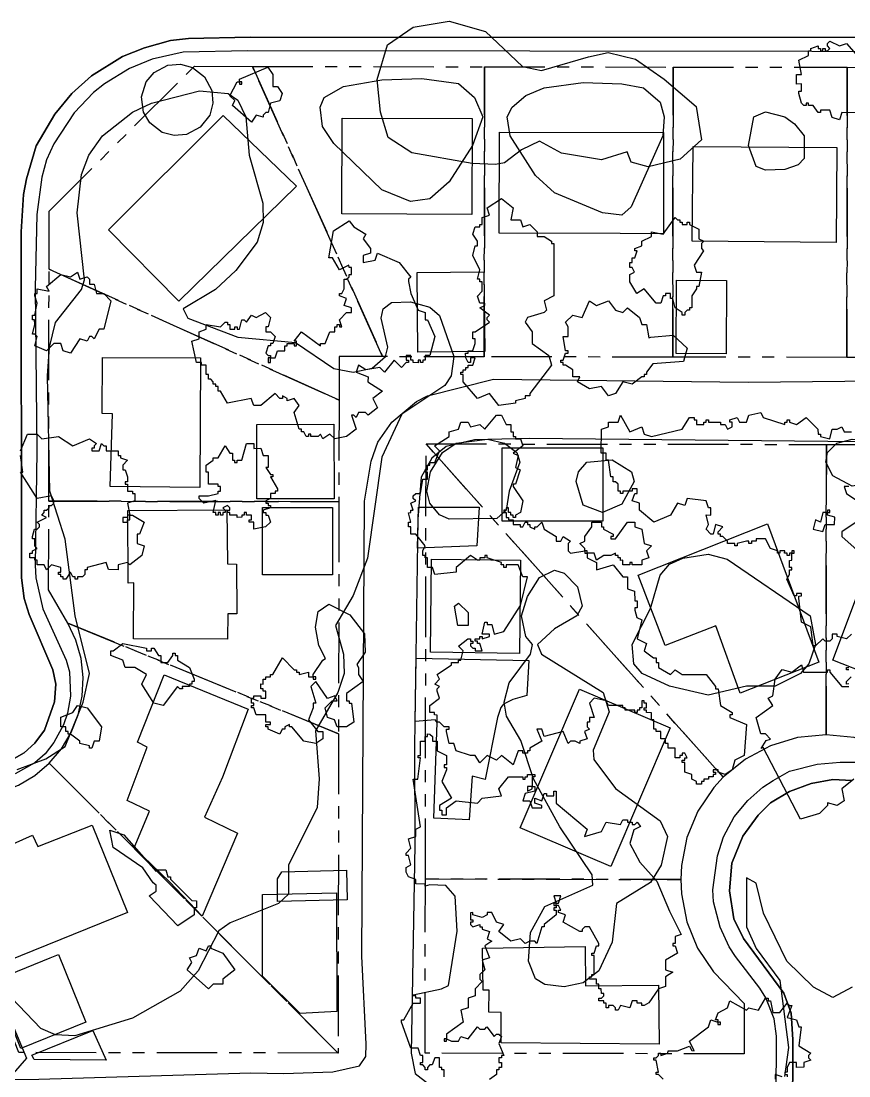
# Model space of a CAD drawing. Header units: metres. Extents: x -550 to 550, y -500 to 950.
# Drawn here: x 278.2 to 365.1, y -139.7 to -28.9 of the extents above; entities that cross this region are included whole.
import ezdxf

# ---------------------------------------------------------------- set-up
doc = ezdxf.new("R2010")
doc.units = ezdxf.units.M
doc.header["$LTSCALE"] = 2
doc.linetypes.add('PHANTOM', pattern=[6.35, 3.175, -0.635, 0.635, -0.635, 0.635, -0.635])
for name, color, linetype in [('SITE-BLDG-EXIST', 7, 'CONTINUOUS'), ('SITE-PARKING', 250, 'CONTINUOUS'), ('SITE-PROPERTY', 7, 'PHANTOM'), ('SITE-ROAD-CURB', 7, 'CONTINUOUS'), ('SITE-ROAD-GRAVEL', 32, 'CONTINUOUS'), ('SITE-ROAD-PAVED', 7, 'CONTINUOUS'), ('SITE-TREE-CANOPY', 94, 'CONTINUOUS'), ('TOPO-CONTOUR-MINOR', 9, 'CONTINUOUS')]:
    doc.layers.add(name, color=color, linetype=linetype)

msp = doc.modelspace()

# ---------------------------------------------------------------- linework, layer by layer
at = {"layer": 'SITE-BLDG-EXIST'}
for points in [[(294.74, -58.35), (287.35, -50.84), (299.4, -38.83), (307.07, -46.27)], [(311.84, -49.18), (311.88, -39.11), (325.54, -39.15), (325.51, -49.23)], [(341.07, -51.24), (328.36, -51.21), (328.39, -40.59), (345.63, -40.62), (345.61, -51.26)], [(363.81, -42.2), (363.74, -52.17), (348.65, -52.05), (348.73, -42.08)], [(319.74, -55.34), (326.76, -55.26), (326.85, -63.61), (319.84, -63.68)], [(352.21, -63.86), (346.95, -63.84), (346.98, -56.13), (352.24, -56.15)], [(287.78, -70.18), (286.68, -70.14), (286.72, -64.24), (296.99, -64.28), (296.93, -77.89), (287.52, -77.79)], [(302.92, -79.09), (302.92, -71.27), (311.01, -71.26), (311.03, -79.08)], [(328.7, -73.73), (339.27, -73.74), (339.26, -81.44), (328.7, -81.43)], [(289.97, -93.79), (290.02, -87.93), (289.41, -87.94), (289.37, -80.31), (299.77, -80.23), (299.84, -85.93), (300.78, -85.96), (300.83, -91.16), (299.86, -91.16), (299.84, -93.83)], [(303.51, -80.01), (310.87, -80), (310.88, -87.08), (303.52, -87.09)], [(345.81, -94.48), (342.97, -87.1), (356.55, -81.72), (361.95, -96.23), (353.68, -99.49), (351.11, -92.44)], [(378.97, -89.14), (379.85, -87.1), (385.81, -89.1), (382.35, -98.5), (379.61, -101.46), (376.45, -98.99), (375.68, -100.88), (363.39, -96.03), (367.57, -84.93)], [(321.15, -95.21), (321.26, -85.44), (330.61, -85.54), (330.5, -95.32)], [(293.19, -97.59), (302, -101.18), (299.3, -108.31), (297.44, -112.52), (300.88, -114.2), (297.19, -122.92), (293.75, -119.3), (290.05, -115.74), (291.64, -111.88), (289.32, -110.78), (291.41, -105.17), (290.38, -104.66)], [(336.79, -99.09), (346.33, -103.15), (340.11, -117.71), (330.58, -113.65)], [(277.11, -116.71), (276.63, -115.62), (279.38, -114.4), (279.92, -115.6), (285.64, -113.35), (289.33, -122.54), (276.64, -127.66), (272.99, -118.33)], [(303.5, -120.65), (311.29, -120.46), (311.33, -132.93), (307.47, -133.13), (303.5, -129.21)], [(337.39, -126.1), (337.45, -130.24), (345.09, -130.15), (345.18, -136.36), (328.57, -136.23), (328.59, -133.03), (327.3, -133.01), (327.32, -130.69), (326.68, -130.69), (326.61, -126.27)], [(281.22, -127.3), (282.09, -126.94), (284.97, -134.06), (278.14, -136.82), (275.26, -129.7)]]:
    msp.add_lwpolyline(points, close=True, dxfattribs=at)
at = {"layer": 'SITE-PARKING'}
for points in [[(319.78, -84.28), (319.88, -79.96), (326.26, -79.98), (326.03, -84.01)], [(331.5, -96.07), (331.29, -99.74), (329.79, -100.16), (328.84, -100.66), (328.53, -101.01), (328.2, -102.04), (326.9, -108.58), (325.53, -108.22), (325.23, -112.81), (321.49, -112.62), (321.84, -102.57), (321.64, -102.3), (319.54, -102.48), (319.64, -95.81)], [(305.09, -121.39), (305.09, -119), (305.55, -118.25), (312.35, -118.08), (312.41, -121.21)], [(277.04, -134.8), (277.41, -134.64), (278.75, -137.83), (277.35, -139.45), (270.3, -139.61), (269.55, -137.9)], [(285.69, -134.92), (287.1, -138.04), (279.54, -137.97), (279.31, -137.5)]]:
    msp.add_lwpolyline(points, close=True, dxfattribs=at)
at = {"layer": 'SITE-PROPERTY'}
for points in [[(316.13, -64.16), (311.56, -64.15), (311.55, -68.72), (281.1, -54.98), (281.1, -48.9), (296.36, -33.67), (302.46, -33.68)], [(326.8, -64.18), (316.13, -64.16), (302.46, -33.68), (326.83, -33.72)], [(346.6, -64.21), (326.8, -64.18), (326.83, -33.72), (346.63, -33.75)], [(364.88, -64.24), (346.6, -64.21), (346.63, -33.75), (364.92, -33.78)], [(383.17, -64.26), (364.88, -64.24), (364.92, -33.78), (383.2, -33.81)], [(311.54, -79.39), (281.07, -79.34), (281.1, -54.98), (311.55, -68.72)], [(350.9, -109.42), (349.24, -111.9), (348.09, -114.65), (347.5, -117.58), (347.43, -119.07), (320.62, -119.01), (320.69, -73.32), (351.9, -108.32)], [(362.69, -103.87), (359.71, -104.16), (356.85, -105.02), (354.22, -106.42), (351.9, -108.32), (320.69, -73.32), (362.73, -73.38)], [(373.46, -108.34), (371.15, -106.45), (368.52, -105.03), (365.66, -104.16), (362.69, -103.87), (362.73, -73.38), (404.79, -73.44)], [(311.5, -103.76), (283.07, -92.15), (281.05, -88.64), (281.07, -79.34), (311.54, -79.39)], [(311.46, -137.29), (281.12, -106.84), (282.4, -105.33), (283.43, -103.62), (284.16, -101.77), (284.59, -99.82), (284.69, -97.84), (284.46, -95.86), (283.92, -93.95), (283.07, -92.15), (311.5, -103.76)], [(277.94, -137.24), (266.4, -108.76), (268.2, -109.6), (270.11, -110.16), (272.09, -110.39), (274.08, -110.29), (276.03, -109.88), (277.88, -109.15), (279.6, -108.13), (281.12, -106.84), (311.46, -137.29)], [(347.5, -120.57), (348.08, -123.5), (349.21, -126.26), (350.87, -128.75), (354.11, -132.1), (354.11, -137.38), (320.59, -137.3), (320.62, -119.01), (347.43, -119.07)]]:
    msp.add_lwpolyline(points, close=True, dxfattribs=at)
at = {"layer": 'SITE-ROAD-CURB'}
for points in [[(277.21, -106.49), (278.5, -105.77), (279.6, -104.76), (280.62, -103.37), (281.66, -100.42), (281.81, -98.57), (281.51, -97.04), (279.02, -91.25), (278.48, -89.57), (278.2, -87.38), (278.18, -51.05), (278.42, -47.15), (278.73, -45.48), (279.74, -42.04), (281.7, -38.71), (283.49, -36.53), (285.57, -34.68), (288.81, -32.65), (291.13, -31.73), (293.87, -30.98), (295.73, -30.77), (302.23, -30.63), (430.25, -30.68), (466.34, -30.88)], [(390.86, -32.17), (301.93, -32.05), (295.19, -32.19), (291.93, -32.94), (289.54, -33.9), (286.92, -35.5), (285.78, -36.43), (283.74, -38.56), (281.59, -41.82), (280.84, -43.48), (280.36, -45.31), (279.82, -49.25), (279.64, -56.97), (279.81, -74.08), (279.65, -86.07), (279.72, -87.38), (280.45, -90.64), (282.91, -96.03), (283.25, -97.27), (283.36, -99.8), (283.05, -101.61), (282.62, -102.82), (281.62, -104.67), (280.7, -105.87), (279.62, -106.81), (277.55, -107.98)], [(357.29, -175.79), (357.48, -135.52), (357.24, -133.7), (356.36, -131.49), (355.74, -130.46), (353.17, -127.14), (352.52, -126.12), (351.58, -124.07), (350.88, -121.41), (350.81, -120.14), (351.3, -116.57), (351.92, -114.57), (353.06, -112.49), (354.49, -110.76), (356.07, -109.38), (357.14, -108.67), (358.86, -107.7), (361.75, -106.95), (364.17, -106.73), (366.65, -106.75)], [(365.39, -108.66), (363.41, -108.57), (361.12, -108.99), (358.85, -109.81), (356.85, -111.02), (355.55, -112.32), (353.95, -114.52), (352.79, -117.36), (352.54, -120.25), (353.01, -123.2), (354.01, -125.25), (358.25, -131), (359.02, -133.09), (359.21, -135.85), (359.08, -171.1), (358.93, -176.71), (357.97, -179.04), (356.64, -180.88), (354.85, -182.35), (352.65, -183.13), (349.61, -183.39), (346.09, -183.37), (197.75, -180.35)]]:
    msp.add_lwpolyline(points, dxfattribs=at)
at = {"layer": 'SITE-ROAD-GRAVEL'}
for points in [[(259.08, -140.3), (280.03, -140.03), (302.28, -139.38), (305.73, -139.43), (310.9, -139.26), (313.71, -138.64), (314.38, -137.65), (314.39, -136.37), (313.94, -127.1), (314.22, -79.35), (314.94, -75.13), (315.64, -73.13), (317.08, -71.05), (319.68, -68.87), (320.83, -68.29), (327.76, -66.53), (354.5, -66.85), (378.19, -66.6), (417.39, -67.26), (449.67, -66.39), (461.74, -66.22)], [(369.84, -73.14), (331.52, -72.74), (325.78, -72.9), (322.79, -73.6), (321.28, -74.82), (320.18, -76.8), (319.82, -81.21), (319.49, -105.03), (319.51, -115.42), (319.11, -137.31), (319.53, -139.45), (320.96, -140.53), (323.09, -140.92), (357.47, -141.32), (357.43, -146.28), (340.57, -146.29), (327.03, -146.53), (302.19, -146.21), (299.52, -145.69), (285.45, -145.79), (245.63, -145.33)]]:
    msp.add_lwpolyline(points, dxfattribs=at)
at = {"layer": 'SITE-ROAD-PAVED'}
for points in [[(466.34, -30.88), (430.25, -30.68), (302.23, -30.63), (295.73, -30.77), (293.87, -30.98), (291.13, -31.73), (288.81, -32.65), (285.57, -34.68), (283.49, -36.53), (281.7, -38.71), (279.74, -42.04), (278.73, -45.48), (278.42, -47.15), (278.18, -51.05), (278.2, -87.38), (278.48, -89.57), (279.02, -91.25), (281.51, -97.04), (281.81, -98.57), (281.66, -100.42), (280.62, -103.37), (279.6, -104.76), (278.5, -105.77), (277.21, -106.49)], [(197.75, -180.35), (346.09, -183.37), (349.61, -183.39), (352.65, -183.13), (354.85, -182.35), (356.64, -180.88), (357.97, -179.04), (358.93, -176.71), (359.08, -171.1), (359.21, -135.85), (359.02, -133.09), (358.25, -131), (354.01, -125.25), (353.01, -123.2), (352.54, -120.25), (352.79, -117.36), (353.95, -114.52), (355.55, -112.32), (356.85, -111.02), (358.85, -109.81), (361.12, -108.99), (363.41, -108.57), (365.39, -108.66)]]:
    msp.add_lwpolyline(points, dxfattribs=at)
at = {"layer": 'SITE-TREE-CANOPY'}
for points in [[(319.2, -42.76), (316.72, -41.16), (315.9, -38.49), (315.57, -35.07), (316.65, -31.43), (319.33, -29.57), (323.11, -28.93), (326.92, -30.01), (330.81, -33.7), (332.8, -34.13), (337.74, -32.67), (339.8, -32.24), (342.67, -32.92), (345.7, -35.03), (349.04, -37.88), (349.63, -41.39), (347.39, -43.42), (344.03, -44.22), (342.24, -43.73), (341.8, -42.64), (339.13, -43.5), (334.91, -42.78), (332.62, -41.52), (330.72, -42.46), (328.94, -43.81), (327.97, -43.97), (325.52, -43.87)], [(298.31, -37.53), (297.97, -38.79), (296.98, -40.08), (295.53, -40.84), (294.23, -40.95), (292.97, -40.61), (291.68, -39.62), (291.02, -38.48), (290.81, -36.87), (291.3, -35.31), (292.14, -34.31), (293.58, -33.56), (294.89, -33.45), (296.15, -33.79), (297.44, -34.78), (298.2, -36.22)], [(301.09, -35.04), (304.09, -33.78), (304.6, -34.54), (304.6, -35.79), (305.1, -35.79), (305.59, -36.53), (305.35, -37.29), (304.35, -37.54), (304.1, -38.53), (303.85, -38.53), (303.6, -38.79), (303.6, -39.03), (302.85, -38.79), (302.35, -39.54), (300.35, -37.78), (300.6, -37.28), (300.1, -36.79), (300.85, -35.29), (301.09, -35.29)], [(301.1, -35.54), (301.35, -35.54), (301.35, -35.29), (301.09, -35.29)], [(329.6, -49.79), (330.6, -49.79), (330.84, -50.54), (331.6, -50.29), (332.35, -51.04), (332.35, -51.54), (333.1, -51.54), (333.85, -52.04), (333.85, -52.29), (334.1, -52.29), (334.1, -57.79), (333.1, -58.29), (333.35, -59.29), (333.09, -59.54), (331.35, -60.04), (331.1, -60.54), (331.85, -61.54), (331.85, -62.79), (333.59, -64.04), (333.85, -65.04), (331.6, -68.04), (331.59, -68.29), (331.1, -68.29), (331.1, -68.54), (330.1, -68.79), (330.1, -69.04), (328.35, -69.29), (327.35, -68.04), (326.1, -68.54), (324.59, -66.79), (324.6, -66.04), (324.35, -66.04), (324.35, -65.79), (324.6, -65.79), (324.6, -65.54), (324.85, -65.54), (324.85, -65.29), (325.1, -65.29), (325.1, -65.04), (325.59, -65.04), (325.85, -64.29), (325.35, -64.29), (325.35, -64.79), (325.1, -64.79), (324.85, -64.29), (324.84, -63.79), (325.1, -63.79), (325.1, -63.54), (325.6, -63.53), (325.85, -62.79), (325.85, -62.29), (325.6, -62.29), (325.6, -61.54), (325.84, -61.54), (327.35, -60.54), (327.1, -60.29), (327.1, -60.04), (327.35, -59.79), (326.35, -59.04), (326.85, -58.79), (326.85, -58.54), (326.35, -58.54), (326.1, -57.8), (326.59, -57.3), (326.6, -56.29), (326.35, -56.29), (326.35, -56.04), (326.1, -56.04), (326.34, -55.04), (325.59, -53.55), (325.85, -52.54), (326.09, -52.54), (326.1, -52.04), (325.6, -51.29), (325.84, -50.54), (326.35, -50.54), (326.35, -50.29), (326.6, -50.29), (326.6, -49.54), (327.35, -49.29), (327.1, -48.54), (328.6, -47.54), (329.85, -48.54)], [(347.1, -49.79), (347.35, -49.79), (347.35, -50.04), (347.59, -50.04), (347.6, -50.29), (348.1, -50.29), (348.1, -50.04), (348.35, -50.04), (348.35, -50.29), (349.35, -50.79), (349.35, -51.8), (349.85, -52.04), (349.6, -52.28), (349.6, -52.79), (349.84, -53.04), (348.85, -54.54), (349.1, -55.29), (349.6, -55.29), (349.35, -56.79), (349.1, -56.79), (349.1, -57.05), (348.6, -57.79), (348.59, -59.04), (348.35, -59.04), (348.35, -59.29), (348.1, -59.29), (347.85, -59.54), (347.85, -59.79), (347.6, -59.79), (347.6, -59.54), (346.85, -59.04), (346.6, -58.04), (346.35, -58.04), (346.35, -57.54), (345.85, -57.54), (345.85, -57.79), (345.6, -57.79), (345.35, -58.54), (344.84, -58.54), (343.6, -57.04), (342.84, -57.54), (342.09, -56.29), (342.1, -55.53), (342.59, -55.29), (342.35, -54.79), (342.1, -54.79), (342.1, -54.29), (342.35, -54.29), (342.35, -53.79), (342.6, -53.79), (342.85, -53.04), (342.6, -53.04), (342.6, -52.79), (343.35, -52.54), (343.35, -52.04), (344.35, -51.54), (344.35, -51.04), (345.6, -51.29), (346.85, -49.55)], [(304.6, -64.29), (304.85, -64.29), (305.1, -63.54), (305.85, -63.54), (305.85, -63.04), (306.09, -63.04), (306.1, -62.79), (306.85, -62.79), (306.85, -63.04), (307.1, -63.04), (307.1, -62.54), (306.85, -62.54), (307.6, -61.54), (309.6, -63.04), (309.6, -62.79), (310.1, -62.79), (310.6, -61.54), (311.1, -61.54), (311.1, -61.04), (311.35, -61.04), (311.35, -60.79), (311.6, -60.79), (311.6, -61.04), (311.85, -61.04), (311.6, -60.29), (312.35, -59.54), (312.85, -59.54), (312.85, -59.04), (312.1, -58.79), (312.34, -58.04), (311.6, -57.79), (311.6, -57.54), (311.85, -57.54), (312.1, -57.04), (312.1, -56.04), (312.35, -56.04), (312.6, -55.79), (312.6, -55.54), (312.85, -55.54), (312.85, -54.79), (312.6, -54.79), (312.59, -54.54), (311.6, -55.04), (310.85, -53.79), (310.47, -53.79), (310.97, -50.94), (312.63, -49.91), (313.1, -50.54), (314.35, -51.3), (314.1, -51.78), (314.85, -52.79), (314.85, -53.29), (314.1, -53.54), (314.1, -54.29), (315.35, -54.04), (315.59, -53.29), (317.85, -54.29), (319.1, -55.8), (318.85, -56.04), (318.85, -56.28), (319.1, -57.54), (319.85, -59.29), (320.6, -59.53), (320.6, -60.29), (320.85, -60.29), (321.6, -62.04), (321.1, -64.04), (320.6, -64.04), (320.59, -64.54), (320.35, -64.54), (320.35, -64.78), (320.1, -64.78), (320.1, -64.54), (319.85, -64.54), (319.85, -64.8), (319.34, -64.79), (319.34, -64.54), (319.1, -64.54), (319.1, -64.04), (318.6, -64.04), (318.6, -64.54), (318.85, -64.54), (318.85, -64.79), (318.6, -64.79), (318.1, -65.29), (317.35, -64.54), (316.34, -65.79), (315.85, -65.29), (314.35, -65.54), (313.6, -65.04), (313.35, -65.79), (314.6, -66.29), (314.59, -66.79), (316.1, -67.79), (315.1, -68.54), (315.6, -69.54), (314.6, -70.29), (314.34, -70.04), (313.6, -70.04), (313.35, -70.54), (313.09, -70.29), (312.85, -70.29), (313.35, -71.79), (312.35, -72.54), (311.1, -72.79), (310.6, -72.29), (309.85, -72.79), (309.59, -72.29), (309.35, -72.54), (308.6, -72.53), (308.6, -72.29), (308.34, -72.29), (308.35, -72.55), (308.1, -72.54), (307.85, -72.04), (307.6, -72.04), (307.6, -71.79), (307.35, -71.79), (306.84, -70.04), (307.35, -69.28), (306.85, -68.54), (306.09, -68.79), (306.09, -68.54), (305.6, -68.29), (305.6, -68.54), (305.35, -68.54), (304.85, -68.04), (303.35, -69.29), (302.6, -69.29), (302.34, -68.54), (299.85, -69.04), (299.1, -67.79), (298.85, -67.79), (298.85, -67.29), (298.6, -67.29), (298.6, -67.04), (298.35, -67.04), (298.35, -66.79), (298.1, -66.54), (297.85, -66.54), (297.85, -66.04), (297.6, -66.04), (297.59, -65.05), (297.1, -65.04), (297.1, -64.79), (296.6, -64.79), (296.09, -62.54), (296.85, -62.29), (296.85, -61.54), (297.6, -61.29), (297.6, -60.78), (299.1, -61.04), (299.59, -60.54), (299.85, -60.54), (299.85, -60.79), (300.1, -60.79), (300.1, -61.29), (300.6, -61.29), (300.6, -61.04), (300.84, -61.04), (300.85, -61.29), (301.1, -61.29), (301.35, -60.29), (301.6, -60.29), (301.85, -60.53), (302.35, -59.79), (302.85, -60.04), (303.84, -59.54), (304.35, -60.04), (304.1, -61.04), (303.85, -61.04), (303.85, -61.54), (304.35, -61.54), (304.85, -62.04), (304.6, -62.78), (304.35, -62.78), (304.35, -63.04), (304.1, -63.04), (303.85, -63.79), (304.1, -64.04), (304.34, -64.04), (304.34, -64.29)], [(284.35, -56.04), (285.1, -55.79), (285.34, -56.04), (285.35, -56.54), (285.85, -56.54), (286.1, -57.54), (286.85, -57.53), (287.6, -58.29), (286.85, -61.29), (286.35, -61.29), (285.85, -62.29), (285.6, -62.04), (285.35, -62.04), (285.1, -62.54), (284.35, -62.29), (283.35, -63.79), (282.6, -63.54), (282.35, -62.79), (281.6, -62.79), (280.85, -63.54), (279.6, -63.04), (279.84, -62.04), (279.6, -61.79), (279.35, -61.79), (279.6, -60.78), (279.59, -60.3), (279.35, -60.29), (279.35, -59.79), (279.6, -59.79), (279.85, -58.54), (279.6, -57.79), (279.6, -57.54), (279.85, -57.54), (279.84, -57.04), (281.1, -57.29), (280.85, -56.79), (282.35, -55.54), (283.35, -55.79), (284.1, -55.3)], [(344.29, -62.13), (346.65, -61.89), (348.11, -63.27), (347.71, -64.66), (344.49, -64.9), (343.85, -65.79), (343.85, -66.04), (343.6, -66.04), (343.6, -66.29), (343.35, -66.29), (342.35, -67.04), (341.34, -66.79), (340.6, -68.04), (339.85, -68.29), (339.1, -67.29), (337.85, -67.54), (336.6, -66.79), (336.85, -66.28), (336.1, -66.29), (336.1, -65.54), (335.35, -65.04), (335.1, -65.04), (335.1, -64.79), (334.85, -64.79), (334.85, -64.54), (335.1, -64.54), (335.35, -63.79), (335.6, -63.79), (335.6, -63.54), (335.35, -63.54), (335.1, -62.04), (335.6, -62.05), (335.6, -61.04), (335.35, -60.54), (336.1, -59.79), (337.1, -60.04), (337.85, -58.29), (338.59, -58.79), (339.85, -58.29), (340.6, -59.29), (341.35, -59.54), (341.85, -59.04), (343.09, -60.04), (343.35, -60.79), (343.84, -60.79), (344.08, -62.19)], [(304.1, -64.29), (304.1, -64.79), (304.35, -64.79), (304.34, -64.29)], [(337.35, -84.8), (337.6, -84.78), (337.6, -85.28), (338.6, -85.79), (338.59, -86.54), (340.35, -86.04), (341.35, -87.29), (341.85, -87.29), (341.85, -88.54), (342.59, -88.8), (342.6, -89.79), (342.85, -89.79), (342.85, -90.54), (342.6, -90.54), (342.6, -90.79), (342.84, -91.54), (343.35, -91.79), (342.85, -93.79), (343.85, -94.29), (343.6, -95.04), (344.59, -95.79), (344.85, -95.79), (344.85, -96.28), (345.1, -96.28), (345.1, -96.79), (346.35, -97.54), (346.85, -97.04), (347.6, -97.54), (350.1, -97.54), (351.1, -98.79), (351.1, -99.04), (351.35, -99.04), (351.6, -100.79), (352.85, -101.54), (352.85, -101.79), (352.6, -101.79), (352.6, -102.04), (354.35, -102.79), (354.1, -106.04), (353.1, -106.54), (352.85, -107.54), (352.1, -108.04), (351.35, -107.79), (351.35, -107.54), (350.84, -107.54), (350.85, -107.79), (351.1, -107.79), (351.1, -108.04), (350.85, -108.04), (350.85, -108.29), (350.34, -108.29), (350.34, -108.54), (349.85, -108.54), (349.85, -108.79), (349.6, -108.79), (349.6, -109.04), (349.1, -109.04), (349.1, -108.79), (348.6, -108.54), (348.6, -108.04), (347.85, -107.79), (347.85, -106.79), (347.6, -106.79), (347.6, -106.54), (347.85, -106.54), (347.85, -106.29), (348.1, -106.29), (347.85, -105.79), (347.59, -105.79), (347.59, -106.04), (347.35, -106.04), (347.35, -106.29), (346.85, -106.29), (346.85, -105.29), (346.1, -105.28), (346.1, -104.78), (345.85, -104.8), (345.85, -104.29), (345.35, -104.29), (345.35, -103.54), (344.84, -103.54), (344.85, -103.29), (344.6, -103.29), (344.6, -102.29), (344.35, -102.29), (344.35, -101.55), (343.85, -101.54), (343.85, -101.29), (343.6, -101.29), (343.6, -101.04), (343.85, -101.04), (343.84, -100.54), (343.6, -100.54), (343.6, -100.29), (343.35, -100.29), (343.35, -101.04), (343.1, -101.04), (343.1, -101.29), (342.85, -101.29), (342.85, -101.54), (342.6, -101.54), (342.6, -101.29), (341.6, -101.29), (341.6, -101.04), (341.35, -101.04), (341.35, -100.78), (339.85, -100.79), (339.6, -100.29), (338.35, -100.04), (337.85, -100.54), (338.35, -102.04), (337.84, -102.04), (337.84, -102.54), (337.6, -102.54), (337.6, -103.04), (337.85, -103.29), (337.34, -103.54), (337.6, -104.28), (336.84, -104.54), (336.84, -104.79), (336.35, -104.54), (335.85, -104.54), (335.6, -104.79), (335.1, -103.54), (333.1, -104.04), (332.85, -103.29), (332.34, -103.29), (332.85, -104.55), (331.6, -105.29), (331.6, -105.54), (331.34, -105.54), (331.35, -105.79), (330.85, -105.79), (330.85, -105.54), (330.35, -105.54), (329.85, -107.04), (328.6, -106.04), (328.1, -106.54), (327.1, -106.04), (326.35, -106.8), (325.84, -106.04), (325.35, -106.04), (323.85, -105.54), (323.6, -104.79), (323.1, -104.79), (322.85, -103.54), (322.85, -103.29), (323.1, -103.29), (323.1, -103.04), (322.6, -103.04), (322.1, -102.54), (321.85, -102.54), (321.85, -101.8), (321.59, -101.79), (321.59, -101.54), (321.1, -101.54), (321.1, -100.79), (322.1, -100.04), (321.85, -99.29), (321.85, -99.04), (322.1, -98.79), (321.6, -98.54), (322.1, -98.04), (321.85, -97.53), (323.35, -96.54), (323.35, -96.29), (324.09, -96.29), (324.09, -96.04), (324.35, -96.04), (324.59, -95.04), (324.1, -94.55), (325.09, -93.79), (325.35, -93.79), (325.35, -94.04), (325.6, -94.04), (325.6, -94.29), (325.35, -94.29), (325.35, -94.54), (325.6, -94.79), (325.84, -94.79), (325.84, -95.04), (326.6, -95.04), (326.34, -94.29), (326.1, -94.29), (326.1, -94.04), (325.85, -94.04), (325.85, -93.79), (326.34, -93.79), (326.35, -93.54), (326.6, -93.54), (326.6, -93.79), (327.35, -93.54), (327.35, -93.29), (326.6, -93.29), (326.85, -92.03), (327.1, -92.04), (327.1, -92.29), (327.6, -92.29), (327.85, -93.29), (328.85, -93.04), (330.6, -90.29), (331.35, -87.29), (330.85, -87.29), (330.35, -86.04), (329.1, -86.04), (329.1, -86.29), (328.85, -86.29), (328.85, -86.04), (328.59, -86.04), (328.6, -85.79), (327.1, -85.29), (327.1, -85.04), (326.85, -85.04), (326.85, -85.29), (326.35, -85.29), (326.35, -85.54), (326.1, -85.54), (325.34, -85.04), (323.85, -86.29), (323.85, -86.79), (321.6, -87.04), (321.35, -86.29), (320.85, -86.29), (320.85, -85.29), (320.6, -85.29), (320.6, -85.04), (320.34, -85.04), (320.35, -84.54), (320.6, -84.04), (319.6, -82.79), (319.1, -82.79), (319.1, -82.04), (318.85, -82.04), (318.85, -81.54), (319.1, -81.54), (318.85, -80.55), (319.1, -80.53), (319.1, -80.29), (319.35, -80.29), (319.1, -79.54), (319.6, -79.29), (319.35, -79.04), (319.35, -78.79), (319.6, -78.54), (320.1, -78.54), (320.35, -77.04), (320.85, -77.04), (320.85, -76.29), (320.6, -76.29), (320.59, -76.04), (320.85, -76.04), (320.85, -75.54), (321.1, -75.54), (321.1, -75.29), (321.6, -75.29), (322.1, -74.04), (321.59, -73.54), (323.1, -72.54), (323.1, -72.04), (324.1, -71.79), (324.35, -71.04), (325.1, -71.04), (325.35, -71.54), (326.35, -71.29), (326.85, -71.79), (328.09, -70.29), (328.6, -70.29), (329.1, -71.29), (329.6, -71.29), (329.6, -72.04), (329.85, -72.04), (329.85, -72.54), (330.1, -72.54), (330.1, -72.79), (330.6, -72.78), (330.85, -73.54), (329.85, -74.29), (330.35, -74.54), (330.1, -75.79), (330.59, -76.04), (330.09, -77.54), (329.85, -77.54), (329.85, -77.79), (330.85, -79.29), (330.6, -80.54), (330.1, -80.79), (330.1, -81.04), (329.85, -81.04), (329.84, -80.79), (329.6, -80.79), (329.6, -80.54), (329.35, -80.54), (329.35, -80.04), (329.1, -80.04), (329.1, -80.29), (328.85, -80.29), (328.85, -80.54), (329.1, -80.54), (329.1, -81.04), (329.35, -81.04), (329.35, -81.29), (329.85, -81.29), (329.85, -81.79), (330.59, -81.79), (330.59, -82.04), (330.85, -82.04), (331.1, -81.54), (331.35, -81.54), (331.35, -81.78), (331.6, -81.78), (331.6, -82.04), (332.1, -82.29), (332.1, -82.04), (332.35, -82.04), (332.85, -81.54), (333.1, -82.29), (334.35, -83.05), (334.35, -83.53), (334.85, -83.54), (335.09, -83.03), (335.85, -83.54), (335.6, -83.79), (335.6, -84.54), (335.85, -84.79), (337.35, -84.54)], [(302.6, -73.79), (303.35, -73.78), (303.59, -74.54), (304.1, -74.54), (304.1, -75.79), (303.85, -75.79), (304.35, -76.54), (304.6, -76.54), (304.6, -76.79), (304.35, -76.79), (305.1, -78.04), (305.1, -78.29), (304.85, -78.29), (304.85, -78.54), (304.35, -78.54), (304.35, -79.04), (303.85, -79.29), (303.85, -79.54), (304.1, -79.54), (304.1, -79.79), (304.35, -79.79), (304.35, -80.04), (303.6, -80.29), (303.6, -80.54), (303.85, -80.54), (303.85, -80.79), (304.1, -80.79), (304.35, -81.54), (303.84, -82.04), (302.59, -82.29), (302.6, -81.54), (302.1, -81.54), (302.1, -81.29), (302.35, -81.29), (302.35, -80.79), (301.84, -80.79), (301.85, -80.53), (301.6, -80.53), (301.6, -80.79), (301.35, -80.79), (301.35, -81.03), (300.85, -81.05), (300.85, -80.79), (300.1, -80.79), (300.1, -80.54), (299.85, -80.54), (299.85, -80.29), (300.1, -80.29), (300.1, -80.04), (299.84, -79.79), (299.35, -80.04), (299.6, -80.29), (299.6, -80.54), (299.34, -80.54), (299.34, -80.79), (299.1, -80.79), (299.1, -80.54), (298.85, -80.54), (298.85, -80.79), (298.6, -80.79), (298.6, -80.54), (298.35, -80.54), (298.6, -79.28), (297.34, -79.54), (296.85, -79.04), (296.85, -78.79), (297.84, -78.79), (298.85, -78.54), (298.85, -78.3), (299.09, -78.28), (299.1, -77.79), (298.85, -77.79), (298.85, -77.54), (297.85, -77.54), (297.85, -76.29), (297.59, -76.29), (297.6, -75.54), (298.35, -75.04), (298.35, -74.79), (298.85, -74.79), (299.6, -73.54), (300.1, -74.29), (300.35, -74.29), (300.35, -75.04), (300.59, -75.04), (300.59, -75.29), (300.85, -75.29), (300.85, -75.04), (301.35, -75.04), (301.85, -73.29), (302.6, -73.29)], [(289.35, -80.79), (289.35, -81.04), (288.85, -81.04), (288.84, -81.54), (289.35, -81.54), (289.35, -81.29), (289.6, -81.29), (289.6, -80.79)], [(362.35, -80.54), (362.1, -81.54), (361.6, -81.29), (361.35, -82.29), (362.35, -82.53), (362.6, -81.79), (363.59, -81.79), (363.6, -81.03), (362.84, -80.79), (362.84, -80.54)], [(363.1, -80.54), (363.1, -80.29), (362.85, -80.29), (362.84, -80.54)], [(337.35, -84.29), (336.85, -83.79), (337.35, -83.54), (337.35, -83.04), (338.09, -82.04), (338.1, -81.54), (339.1, -81.54), (339.1, -82.04), (339.34, -82.04), (339.34, -82.29), (340.35, -82.79), (340.35, -83.04), (340.09, -83.04), (340.09, -83.29), (340.35, -83.29), (340.6, -83.29), (341.85, -81.54), (342.6, -81.54), (342.6, -82.04), (343.35, -82.29), (343.6, -83.79), (344.35, -84.04), (343.85, -84.54), (344.1, -85.29), (343.35, -85.54), (343.35, -86.04), (342.35, -86.04), (342.35, -85.79), (342.1, -85.79), (342.1, -86.04), (341.35, -86.03), (341.35, -85.53), (341.1, -85.55), (341.1, -85.29), (340.85, -85.29), (340.85, -85.04), (340.6, -85.04), (340.6, -84.79), (340.1, -85.04), (339.35, -85.04), (338.6, -85.54), (338.35, -84.79), (337.6, -84.78), (337.6, -84.54), (337.35, -84.54)], [(359.35, -84.79), (359.35, -84.54), (359.1, -84.54), (359.1, -84.79)], [(308.85, -97.54), (309.85, -96.04), (310.13, -95.87), (309.43, -94.48), (309.07, -92.57), (309.35, -90.94), (310.48, -90.17), (312.68, -91.29), (314.24, -93.28), (314.31, -95.19), (313.41, -96.5), (313.59, -96.79), (313.6, -97.54), (314.1, -98.29), (312.35, -99.54), (312.35, -100.29), (312.6, -100.29), (312.6, -100.54), (312.85, -100.54), (313.1, -102.54), (312.35, -103.04), (311.35, -103.04), (311.09, -102.29), (310.35, -102.04), (310.1, -101.03), (310.84, -100.29), (311.35, -100.29), (311.1, -99.79), (310.35, -100.05), (309.1, -98.29), (308.6, -98.79), (309.1, -100.54), (308.85, -100.54), (308.85, -101.04), (308.35, -102.29), (309.34, -103.54), (309.85, -103.54), (309.85, -104.29), (309.1, -104.79), (307.85, -104.54), (306.6, -103.04), (306.35, -103.04), (306.35, -102.79), (305.85, -103.04), (305.85, -103.29), (305.59, -103.29), (305.35, -103.79), (304.1, -103.29), (304.1, -103.04), (303.85, -103.04), (303.85, -102.78), (304.35, -102.79), (304.35, -102.54), (303.85, -102.54), (303.85, -101.79), (302.85, -101.79), (302.6, -101.04), (302.35, -101.04), (302.35, -100.79), (302.6, -100.79), (302.6, -100.54), (302.35, -100.54), (302.35, -100.04), (302.6, -100.04), (302.6, -99.79), (303.34, -99.79), (303.34, -100.04), (303.85, -100.04), (303.85, -99.29), (303.6, -99.29), (303.6, -99.04), (303.35, -99.04), (303.35, -98.53), (303.6, -98.54), (303.6, -98.03), (303.85, -98.03), (303.85, -97.79), (304.34, -97.79), (304.34, -97.53), (304.6, -97.54), (305.6, -95.79), (306.85, -97.04), (307.1, -97.04), (307.1, -97.29), (307.35, -97.29), (307.35, -97.54), (308.35, -97.3), (308.35, -97.78), (308.85, -97.79)], [(291.35, -95.04), (291.85, -95.04), (291.85, -94.79), (292.1, -94.79), (292.6, -95.54), (292.85, -95.54), (292.85, -96.29), (293.59, -96.29), (294.1, -95.54), (294.09, -95.29), (294.35, -95.29), (294.35, -95.54), (294.6, -95.54), (294.6, -96.04), (295.85, -96.79), (296.35, -98.04), (296.34, -98.29), (296.1, -98.29), (296.1, -98.54), (295.85, -98.54), (295.85, -98.79), (295.09, -98.79), (295.1, -99.04), (294.85, -99.04), (294.6, -98.79), (293.1, -100.79), (292.1, -100.55), (290.85, -98.54), (291.35, -97.54), (290.1, -96.79), (289.1, -96.79), (288.85, -96.04), (287.6, -95.54), (287.6, -95.04), (287.84, -95.04), (288.85, -94.29), (291.35, -94.79)], [(308.85, -98.04), (309.1, -98.04), (309.1, -97.79), (308.85, -97.79)], [(286.35, -104.54), (285.84, -104.54), (285.6, -105.29), (285.35, -105.29), (285.35, -105.04), (284.35, -104.78), (284.35, -104.54), (283.35, -103.79), (283.1, -103.79), (283.1, -103.54), (282.85, -103.54), (282.85, -103.04), (282.35, -103.04), (282.35, -102.03), (283.59, -101.54), (284.1, -100.79), (285.1, -101.04), (286.6, -103.04)], [(331.35, -109.29), (331.35, -109.79), (331.85, -109.54), (331.85, -109.29)], [(292.02, -119.41), (290.95, -117.85), (287.84, -115.72), (287.49, -113.89), (288.97, -114.38), (292.34, -118.21), (292.35, -118.04), (293.35, -118.04), (293.59, -118.79), (293.85, -118.79), (293.85, -119.03), (296.1, -121.28), (296.6, -121.29), (296.6, -122.04), (296.35, -122.04), (296.35, -122.79), (294.61, -123.94), (291.6, -120.79), (292.35, -120.29), (292.35, -119.66)], [(334.6, -121.54), (334.85, -120.79), (334.1, -120.79), (334.34, -121.54)], [(334.34, -121.54), (334.1, -121.54), (334.1, -121.79), (334.35, -121.79)], [(299.35, -126.8), (300.6, -128.54), (299.35, -129.54), (299.35, -130.04), (298.35, -130.04), (297.85, -130.54), (295.6, -128.54), (296.1, -127.79), (295.84, -127.29), (296.6, -127.04), (296.85, -126.29), (297.59, -126.54), (297.85, -126.04), (298.1, -126.04), (298.1, -126.29)], [(351.34, -134.29), (351.6, -134.29), (351.6, -134.04), (351.34, -134.04)], [(322.6, -135.79), (322.6, -136.03), (322.85, -136.03), (322.85, -135.79)]]:
    msp.add_lwpolyline(points, close=True, dxfattribs=at)
for points in [[(365.85, -38.55), (364.35, -38.54), (364.1, -39.29), (363.35, -39.04), (363.1, -38.29), (362.1, -38.28), (362.1, -38.54), (361.85, -38.54), (361.35, -37.79), (360.85, -37.79), (360.85, -37.54), (360.59, -37.54), (360.59, -37.79), (360.35, -37.79), (360.1, -37.54), (359.84, -36.54), (359.85, -36.29), (360.1, -36.29), (360.1, -35.53), (359.6, -35.55), (359.59, -34.54), (360.1, -34.54), (359.85, -33.04), (360.85, -32.54), (360.85, -32.04), (361.1, -32.04), (361.1, -31.79), (361.85, -31.54), (361.85, -31.79), (362.1, -31.79), (362.1, -32.04), (362.35, -32.04), (362.35, -31.79), (362.6, -31.79), (362.6, -32.04), (362.85, -32.05), (363.1, -31.79), (362.85, -31.54), (362.85, -31.29), (363.1, -31.04), (364.1, -31.54), (364.84, -31.29), (366.6, -33.28)], [(365.35, -93.3), (364.85, -93.8), (363.85, -93.54), (363.85, -93.29), (363.35, -93.29), (363.35, -93.79), (363.09, -94.04), (362.6, -94.04), (362.35, -93.79), (361.6, -94.54), (361.35, -94.54), (361.1, -92.54), (360.1, -92.04), (359.85, -89.54), (359.85, -89.3), (360.1, -89.28), (360.1, -89.04), (359.6, -89.04), (359.6, -89.29), (359.35, -89.29), (358.59, -87.54), (358.85, -87.04), (358.85, -86.54), (359.1, -86.54), (359.09, -86.29), (358.85, -86.29), (358.85, -85.55), (359.1, -85.53), (359.1, -84.79), (358.85, -84.79), (358.85, -85.04), (358.6, -85.04), (358.6, -84.79), (358.34, -84.79), (358.35, -84.54), (357.85, -84.54), (357.85, -84.79), (357.6, -84.79), (357.6, -84.54), (356.85, -84.29), (356.35, -83.3), (355.35, -83.29), (355.35, -83.54), (354.85, -83.54), (354.85, -83.79), (354.6, -83.79), (354.6, -83.54), (354.35, -83.54), (353.35, -83.79), (353.35, -84.04), (353.1, -84.04), (353.1, -83.79), (352.35, -83.79), (352.35, -83.53), (351.85, -83.04), (351.6, -83.04), (351.6, -82.79), (351.35, -82.79), (351.35, -82.54), (351.85, -82.04), (351.1, -81.79), (350.85, -82.79), (350.59, -82.79), (350.1, -82.29), (350.35, -81.79), (350.1, -80.78), (350.6, -80.79), (350.6, -80.04), (350.34, -80.04), (350.1, -79.29), (348.1, -79.04), (347.85, -79.79), (347.1, -79.53), (346.35, -80.79), (344.6, -81.55), (343.1, -80.29), (343.1, -79.54), (342.35, -79.3), (342.6, -78.54), (342.85, -78.54), (342.85, -78.04), (342.35, -78.04), (342.35, -78.29), (341.35, -78.29), (341.35, -78.54), (341.1, -78.54), (341.1, -78.29), (340.85, -78.29), (340.85, -77.54), (340.6, -77.29), (340.35, -77.29), (340.35, -76.79), (340.1, -76.79), (339.85, -75.04), (339.6, -75.04), (339.6, -74.29), (339.09, -74.29), (339.1, -71.79), (339.85, -71.54), (339.85, -71.04), (340.85, -71.04), (341.1, -70.29), (342.1, -72.04), (343.35, -71.54), (343.6, -72.29), (344.35, -72.53), (347.6, -71.79), (348.35, -70.54), (348.85, -70.54), (348.85, -70.79), (349.1, -70.79), (349.1, -71.29), (349.85, -71.28), (349.85, -71.04), (350.1, -71.04), (350.1, -70.8), (350.35, -70.78), (350.35, -71.04), (351.6, -71.04), (351.6, -71.29), (352.1, -71.29), (352.35, -71.79), (352.85, -71.54), (352.85, -71.04), (352.6, -71.04), (352.6, -70.79), (353.35, -70.54), (353.6, -71.04), (354.35, -71.03), (354.6, -70.29), (355.85, -70.03), (356.09, -70.54), (358.35, -71.3), (358.35, -71.04), (358.6, -71.04), (358.6, -70.79), (358.85, -70.8), (358.85, -71.04), (359.6, -71.29), (360.6, -70.54), (361.84, -71.79), (361.85, -72.29), (362.1, -72.29), (362.1, -72.53), (363.1, -72.79), (363.35, -71.79), (363.85, -71.79), (364.34, -71.54), (364.6, -72.04), (365.35, -72.04)], [(278.1, -74.04), (278.85, -72.29), (279.85, -72.29), (280.35, -72.79), (282.1, -72.53), (283.59, -73.54), (285.34, -72.79), (286.1, -73.28), (285.85, -73.54), (285.85, -73.78), (285.6, -73.78), (285.6, -74.04), (286.35, -74.04), (286.6, -73.29), (286.85, -73.54), (287.1, -73.54), (287.1, -74.04), (288.35, -74.04), (288.35, -74.54), (288.6, -74.54), (288.6, -74.79), (289.34, -75.04), (288.85, -75.54), (288.84, -76.04), (289.1, -76.04), (289.35, -76.79), (289.35, -77.29), (289.1, -77.29), (289.1, -77.54), (289.35, -77.54), (289.35, -78.29), (289.85, -78.29), (289.85, -78.54), (290.1, -78.54), (290.1, -79.29), (289.35, -79.54), (289.6, -80.79), (289.85, -80.79), (291.1, -81.54), (290.6, -82.79), (290.35, -82.79), (290.34, -83.79), (291.1, -84.04), (290.85, -85.04), (289.6, -86.04), (289.34, -85.79), (288.35, -86.04), (288.35, -86.54), (287.35, -86.53), (287.1, -85.79), (285.1, -86.29), (285.1, -86.54), (284.85, -86.54), (284.85, -87.04), (284.6, -87.29), (284.1, -87.29), (284.1, -87.54), (283.85, -87.54), (283.85, -87.29), (283.6, -87.29), (283.35, -86.79), (282.85, -87.54), (282.6, -87.54), (282.6, -87.28), (282.35, -87.28), (282.35, -87.04), (282.1, -87.04), (282.1, -86.79), (282.35, -86.8), (282.35, -86.29), (281.35, -86.04), (280.85, -86.54), (280.6, -86.04), (279.85, -86.04), (279.85, -85.53), (279.6, -85.53), (279.6, -85.29), (279.1, -85.29), (279.1, -84.79), (279.35, -84.79), (279.35, -84.54), (279.84, -84.29), (279.6, -84.04), (279.6, -83.29), (279.35, -83.29), (279.35, -83.04), (279.59, -82.29), (279.85, -82.29), (280.1, -82.04), (280.1, -81.79), (279.85, -81.54), (280.85, -81.04), (280.35, -80.79), (280.6, -80.54), (280.59, -80.29), (280.85, -80.29), (281.1, -80.04), (281.1, -79.79), (281.35, -79.79), (281.6, -79.54), (281.6, -79.29), (281.35, -78.78), (279.84, -79.04), (278.1, -76.29), (278.35, -76.29), (278.09, -74.54)], [(365.1, -77.79), (364.6, -77.79), (364.85, -78.54), (366.35, -79.54)], [(365.85, -81.54), (364.35, -82.54), (364.34, -83.04), (366.6, -85.04)], [(365.6, -108.54), (364.35, -109.53), (364.6, -110.79), (363.85, -111.29), (362.85, -111.03), (362.85, -111.29), (361.99, -112.13), (360.02, -112.73), (356.08, -105.19), (355.89, -105.3), (356.42, -104.46), (356.87, -104.32), (356.35, -103.78), (355.85, -103.78), (355.35, -102.04), (357.1, -100.79), (356.6, -100.04), (357.1, -99.79), (357.35, -98.04), (358.1, -97.03), (359.09, -97.29), (360.1, -96.54), (360.34, -97.29), (362.85, -97.29), (362.85, -97.04), (363.1, -97.04), (363.1, -97.29), (364.35, -98.79), (365.1, -98.79)], [(365.1, -97.04), (364.85, -97.04), (364.85, -96.79), (365.1, -96.79)], [(365.1, -98.53), (364.84, -98.55), (364.85, -98.29), (365.34, -97.79)], [(322.6, -139.79), (322.6, -139.04), (322.35, -139.04), (322.35, -138.79), (322.1, -138.79), (322.1, -137.79), (321.6, -137.79), (321.34, -138.54), (321.1, -138.54), (320.85, -138.79), (320.85, -139.04), (320.6, -139.04), (320.6, -138.79), (320.35, -138.53), (320.09, -138.53), (320.09, -138.29), (320.35, -138.29), (320.35, -137.54), (320.1, -137.54), (319.85, -136.79), (319.1, -136.79), (318.1, -134.04), (318.1, -133.79), (318.34, -133.79), (319.34, -132.04), (320.1, -132.04), (320.1, -131.54), (319.6, -131.54), (319.6, -131.29), (319.35, -131.29), (319.35, -131.18), (322.3, -130.53), (323.06, -130.18), (323.96, -124.49), (323.75, -120.83), (322.77, -119.68), (321.08, -119.63), (320.6, -119.75), (320.6, -119.54), (319.6, -119.53), (319.6, -119.05), (318.85, -118.79), (318.6, -118.29), (318.6, -117.79), (319.1, -117.54), (318.85, -116.54), (318.6, -116.54), (318.6, -116.29), (319.1, -115.79), (318.85, -114.79), (319.6, -114.54), (319.6, -113.79), (320.1, -113.54), (319.35, -108.54), (319.84, -108.54), (320.1, -106.29), (319.85, -106.29), (319.85, -106.04), (320.1, -106.04), (320.1, -104.54), (320.6, -104.54), (320.59, -104.04), (320.85, -104.04), (320.85, -103.78), (321.1, -103.79), (321.35, -104.04), (321.35, -104.54), (321.85, -104.54), (321.85, -105.54), (322.85, -106.03), (322.85, -107.04), (322.6, -107.04), (322.6, -107.29), (322.84, -107.29), (322.84, -107.54), (322.35, -108.79), (323.35, -110.54), (322.1, -111.29), (322.09, -111.78), (322.35, -111.78), (322.35, -112.29), (322.85, -112.29), (322.85, -111.54), (323.84, -110.79), (326.1, -111.04), (326.6, -110.54), (328.6, -110.29), (328.35, -109.55), (329.35, -108.29), (330.85, -108.29), (330.85, -108.54), (331.09, -108.54), (331.1, -108.29), (331.35, -108.29), (331.35, -108.04), (332.1, -108.04), (332.1, -108.29), (331.85, -108.29), (331.85, -109.29), (332.1, -109.29), (332.1, -109.79), (331.1, -110.04), (330.85, -110.79), (331.6, -110.8), (331.85, -111.54), (332.85, -111.54), (332.85, -111.29), (332.1, -111.04), (332.1, -110.54), (332.85, -110.79), (333.09, -110.04), (333.35, -110.04), (333.35, -110.29), (334.1, -110.29), (334.1, -109.79), (334.34, -109.79), (334.35, -111.04), (337.6, -113.79), (337.34, -114.54), (339.1, -114.04), (339.6, -113.04), (341.1, -113.29), (341.35, -112.79), (341.85, -112.79), (341.85, -113.04), (342.35, -113.04), (342.35, -113.29), (342.6, -113.29), (342.85, -113.05), (343.22, -113.5), (342.51, -113.85), (342.08, -115.3), (343.14, -117.26), (344.93, -119.24), (346.24, -122.4), (347.48, -124.83), (346.85, -125.04), (346.85, -125.79), (346.6, -125.79), (346.6, -126.04), (346.85, -126.04), (347.1, -126.79), (345.85, -127.54), (345.85, -128.54), (346.6, -128.79), (345.84, -129.29), (345.85, -130.29), (345.1, -130.53), (344.1, -132.03), (343.6, -132.29), (343.35, -132.29), (343.35, -132.05), (342.85, -132.04), (342.85, -131.79), (342.34, -131.79), (342.1, -132.54), (341.1, -132.29), (340.85, -132.79), (340.59, -132.79), (340.59, -132.54), (340.35, -132.29), (339.85, -132.29), (339.85, -132.54), (339.6, -132.54), (339.6, -132.04), (339.35, -132.04), (339.35, -131.8), (338.85, -131.79), (338.85, -131.54), (339.1, -131.54), (339.35, -131.29), (339.35, -131.04), (339.1, -131.04), (339.09, -130.54), (338.85, -130.54), (338.85, -130.04), (338.6, -130.04), (338.6, -129.54), (337.85, -129.54), (337.85, -129.29), (338.1, -129.29), (338.1, -129.04), (338.34, -129.04), (338.35, -127.04), (338.09, -127.04), (338.09, -126.79), (338.35, -126.79), (338.59, -126.04), (338.85, -126.04), (338.85, -125.79), (337.85, -124.04), (337.35, -124.04), (337.1, -124.3), (337.1, -124.54), (336.85, -124.54), (335.1, -123.54), (335.35, -122.79), (334.6, -122.53), (334.6, -122.29), (334.85, -122.29), (334.6, -121.79), (334.35, -121.79), (334.35, -122.04), (334.1, -122.04), (334.1, -122.29), (334.35, -122.29), (334.35, -122.79), (333.1, -123.79), (333.1, -124.03), (332.85, -124.05), (332.34, -125.79), (332.1, -125.53), (331.6, -125.55), (331.09, -125.79), (330.6, -125.29), (329.6, -125.54), (328.35, -124.54), (328.85, -123.8), (328.1, -123.54), (327.6, -122.54), (327.1, -122.54), (327.1, -122.79), (326.6, -123.04), (325.6, -122.79), (325.6, -122.53), (325.35, -122.55), (325.35, -123.29), (325.6, -123.29), (325.6, -123.54), (325.35, -123.54), (325.35, -123.79), (325.6, -124.04), (326.35, -123.79), (326.35, -124.04), (326.59, -124.04), (326.59, -124.29), (327.35, -124.54), (327.1, -125.29), (327.6, -125.54), (326.85, -126.04), (327.35, -127.29), (326.6, -127.54), (326.85, -128.54), (326.35, -129.04), (326.35, -129.54), (326.59, -129.79), (325.85, -130.54), (325.85, -131.29), (325.1, -131.54), (325.1, -132.54), (324.35, -132.79), (324.59, -134.03), (322.84, -135.29), (322.85, -135.79), (323.35, -136.04), (324.1, -136.04), (324.35, -135.54), (325.1, -135.79), (326.1, -134.54), (326.35, -134.79), (326.85, -134.79), (327.09, -134.54), (327.84, -135.54), (328.1, -135.29), (328.35, -135.29), (328.6, -135.54), (328.35, -136.29), (328.85, -137.54), (328.6, -137.54), (328.6, -137.79), (328.35, -137.79), (328.35, -138.29), (328.6, -138.29), (328.6, -138.79), (328.35, -138.79), (328.35, -139.05), (328.1, -139.04), (328.1, -139.53), (327.35, -140.05)], [(345.6, -140.03), (345.09, -139.54), (344.85, -139.54), (344.85, -139.29), (345.1, -139.29), (344.85, -138.04), (344.6, -138.04), (344.6, -137.79), (344.85, -137.79), (345.1, -137.54), (345.1, -137.29), (345.35, -137.29), (345.35, -137.54), (346.09, -137.29), (346.1, -137.04), (347.1, -137.04), (348.35, -136.55), (348.6, -137.03), (348.85, -137.04), (348.35, -136.04), (350.35, -134.53), (350.6, -133.79), (351.34, -134.04), (351.35, -133.79), (351.1, -133.79), (351.35, -133.05), (352.35, -132.53), (352.6, -131.79), (354.35, -132.79), (354.6, -132.54), (355.6, -132.79), (356.35, -131.54), (356.6, -131.54), (356.6, -131.79), (356.85, -131.79), (357.1, -133.04), (357.85, -133.04), (358.6, -132.04), (358.85, -132.29), (359.1, -132.29), (358.6, -133.54), (359.6, -133.79), (359.85, -134.54), (360.09, -134.54), (359.85, -136.54), (361.1, -137.3), (360.85, -137.54), (360.85, -137.78), (361.09, -138.04), (360.35, -138.28), (360.35, -138.78), (359.6, -138.8), (359.6, -138.29), (358.85, -138.29), (358.6, -138.79), (358.6, -139.29), (358.35, -139.29), (358.35, -139.54), (358.6, -139.54), (358.6, -139.8)], [(358.1, -139.79), (357.35, -139.54), (357.35, -140.04)]]:
    msp.add_lwpolyline(points, dxfattribs=at)
at = {"layer": 'TOPO-CONTOUR-MINOR'}
for points in [[(320.26, -34.94), (324.11, -35.49), (325.76, -36.96), (326.67, -38.97), (325.57, -42), (323.1, -45.79), (321.08, -47.58), (319.07, -47.87), (316.04, -46.63), (311.01, -41.79), (309.8, -39.98), (309.56, -37.97), (310, -36.95), (312.01, -35.79), (316.04, -35.09)], [(333.1, -35.95), (337.2, -35.37), (341.24, -35.5), (343.51, -35.95), (345.27, -37.43), (345.7, -38.97), (345.57, -40.99), (342.24, -48.42), (341.24, -49.31), (339.22, -49.06), (334.18, -46.95), (332.17, -45.13), (329.53, -40.99), (329.2, -38.97), (329.73, -37.97), (331.16, -36.74)], [(355.11, -38.97), (356.35, -38.44), (358.36, -38.97), (359.37, -39.73), (360.38, -40.99), (360.38, -43.36), (359.76, -44.01), (358.36, -44.5), (356.35, -44.59), (355.34, -44.18), (354.56, -42)], [(323.86, -73.23), (327.13, -72.82), (328.94, -73.23), (330.24, -74.24), (330.55, -75.25), (329.42, -78.27), (329.11, -80.29), (328.14, -81.14), (323.1, -81.22), (322.09, -80.78), (321.08, -79.55), (320.78, -78.27), (321.17, -76.26), (322.41, -74.24)], [(363.84, -73.23), (365.42, -72.82), (369.45, -73.18), (374.49, -72.87), (375.62, -73.23), (376.57, -74.24), (376.82, -75.25), (376.5, -76.3), (375.49, -76.88), (368.44, -77.23), (365.42, -77.76), (363.4, -76.69), (362.67, -75.25), (362.85, -74.24)], [(337.59, -75.25), (340.23, -74.99), (342.25, -76.26), (342.54, -77.26), (341.24, -79.65), (339.22, -80.52), (337.2, -79.76), (336.47, -77.26), (336.7, -76.26)], [(347.64, -85.32), (350.3, -84.91), (352.32, -85.41), (361.04, -91.37), (361.58, -94.39), (360.87, -96.41), (360, -97.42), (357.36, -98.78), (354.33, -98.78), (350.3, -99.71), (346.27, -98.77), (343.39, -97.42), (342.52, -96.41), (342.34, -94.39), (344.26, -90.61), (345.27, -87.1), (346.27, -85.96)], [(332.62, -87.34), (334.18, -86.57), (335.19, -86.9), (336.61, -88.35), (337.1, -90.36), (336.52, -91.37), (334.18, -92.73), (332.41, -94.39), (332.8, -95.4), (339.28, -99.43), (339.92, -101.45), (338.25, -105.48), (338.32, -106.48), (340.6, -109.51), (345.27, -112.92), (346.05, -114.54), (345.39, -117.57), (344.26, -119.38), (340.7, -121.6), (340.25, -125.63), (338.84, -128.65), (337.2, -129.92), (335.19, -130.32), (333.17, -130.1), (332.17, -129.49), (331.45, -127.64), (331.66, -124.62), (333.17, -121.9), (338.21, -119.65), (338.15, -118.58), (334.75, -113.54), (331.98, -108.5), (330.66, -104.47), (329.14, -101.92), (328.91, -100.44), (329.43, -98.42), (331.65, -95.4), (331.86, -94.39), (331.16, -93.54), (330.72, -91.37), (331.34, -89.35)], [(323.68, -90.36), (324.11, -90.06), (325.11, -91.04), (325.11, -92.39), (324.03, -92.38)]]:
    msp.add_lwpolyline(points, close=True, dxfattribs=at)
for points in [[(277.76, -107.51), (280.78, -106.4), (282.79, -105.1), (284.7, -100.44), (285.35, -97.42), (283.84, -91.37), (282.78, -83.31), (281.17, -78.27), (280.93, -66.18), (281.14, -63.16), (281.79, -60.59), (284.52, -57.11), (284.82, -56.1), (284.06, -49.05), (284.5, -45.02), (285.28, -43), (286.7, -40.99), (289.85, -38.49), (291.86, -37.55), (296.9, -36.24), (299.92, -36.52), (300.93, -37.24), (301.78, -38.97), (302.13, -43), (303.55, -48.04), (303.57, -50.06), (302.95, -52.15), (300.7, -55.1), (298.59, -57.11), (295.18, -59.13), (295.67, -60.13), (300.93, -62.1), (306.98, -62.67), (311.01, -65.39), (313.02, -65.78), (315.04, -65.38), (316.44, -64.16), (316.68, -63.16), (315.99, -60.13), (316.19, -59.13), (317.05, -58.46), (319.07, -58.41), (321.08, -58.97), (322.09, -59.85), (323.62, -64.16), (323.34, -66.18), (322.67, -67.19), (318.13, -70.21), (316.04, -74.71), (314.53, -85.32), (313.02, -89.25), (311.17, -92.38), (312.03, -95.4), (312.1, -97.42), (311.44, -99.43), (309.08, -103.46), (309.48, -108.5), (309.25, -111.52), (306.24, -117.57), (306.23, -120.59), (305.2, -121.6), (300.12, -123.61), (298.92, -124.45), (296.76, -128.65), (294.88, -130.78), (289.85, -133.63), (283.8, -135.47), (281.79, -135.38), (280.24, -134.7), (276.39, -130.67)], [(365.42, -130.37), (363.4, -131.46), (361.39, -130.37), (358.56, -127.64), (356.11, -122.61), (355.34, -119.45), (354.33, -118.88), (354.33, -124.04), (355.34, -126.31), (357.84, -129.66), (358.76, -136.71), (358.32, -139.74)]]:
    msp.add_lwpolyline(points, dxfattribs=at)

doc.saveas('drawing.dxf')
